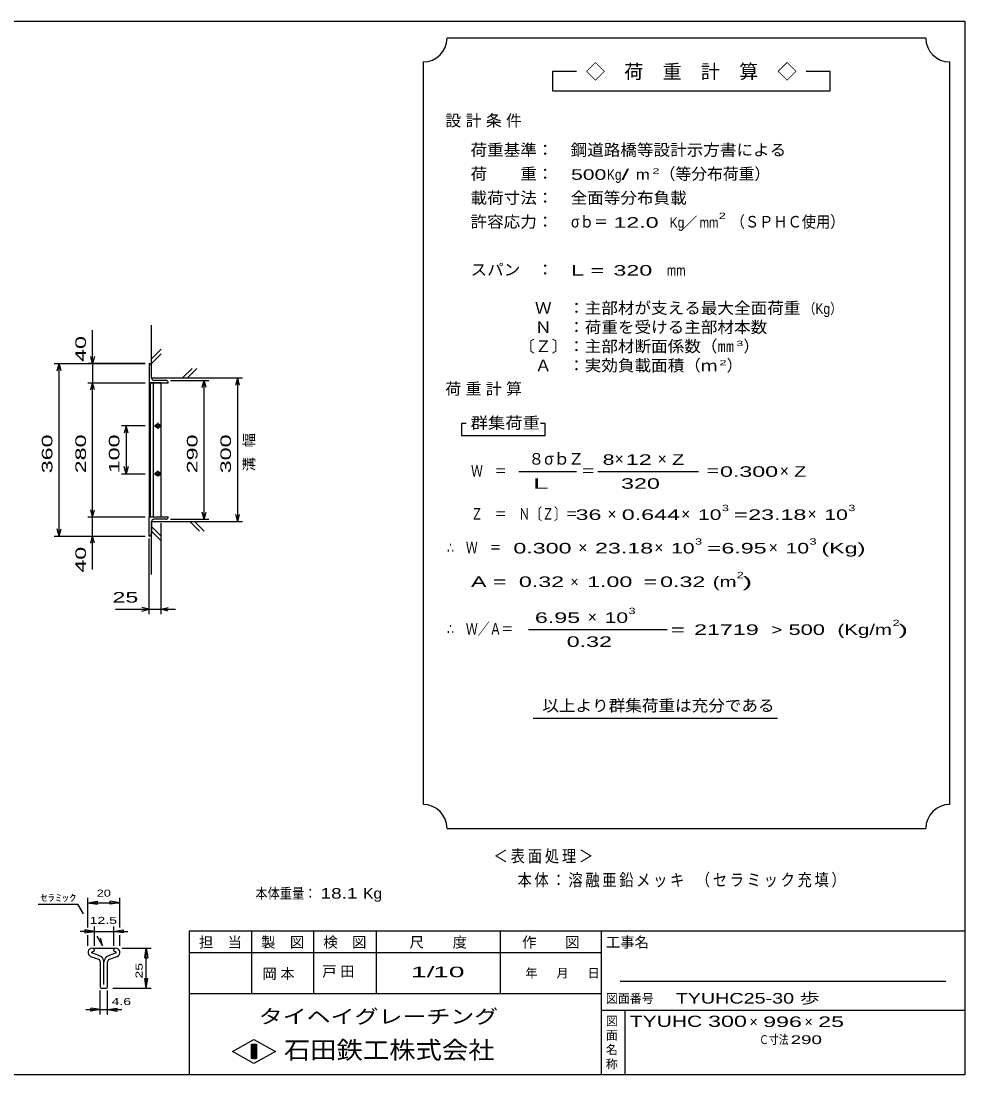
# Model space of a CAD drawing. Units: millimetres, scale not verified. Extents: x -1820 to 1724, y -1285 to 1059.
# Drawn here: x -247 to 1724, y -1141 to 1059 of the extents above; entities that cross this region are included whole.
import ezdxf
from ezdxf.enums import TextEntityAlignment as Align

# ---------------------------------------------------------------- set-up
doc = ezdxf.new("R2010")
doc.units = ezdxf.units.MM
doc.header["$LTSCALE"] = 10
for name, color, linetype, lineweight in [('0_2', 150, 'Continuous', 25), ('16', 3, 'Continuous', 25), ('22', 2, 'Continuous', 25), ('32', 4, 'Continuous', 25)]:
    doc.layers.add(name, color=color, linetype=linetype, lineweight=lineweight)
doc.styles.add('ベクトル', font='')
doc.styles.get('ベクトル').set_extended_font_data('ベクトル')

msp = doc.modelspace()

# ---------------------------------------------------------------- linework, layer by layer
at = {"layer": '0_2'}
for p, q in [((-1736, 1059), (1724, 1059)), ((1724, 1059), (1724, -1141)), ((1724, -841), (104, -841)), ((104, -841), (104, -1141)), ((234, -841), (234, -971)), ((364, -971), (364, -841)), ((494, -841), (494, -971)), ((754, -971), (754, -841)), ((964, -841), (964, -1141)), ((964, -886), (104, -886)), ((1684, -946), (1004, -946)), ((104, -971), (964, -971)), ((964, -1006), (1724, -1006)), ((1014, -1141), (1014, -1006)), ((194, -1092), (239, -1067)), ((234, -1077), (244, -1077)), ((234, -1107), (234, -1077)), ((234, -1077), (236, -1077)), ((236, -1077), (236, -1107)), ((238, -1107), (238, -1077)), ((238, -1077), (240, -1077)), ((239, -1067), (284, -1092)), ((240, -1077), (240, -1107)), ((242, -1107), (242, -1077)), ((242, -1077), (244, -1077)), ((244, -1077), (244, -1107)), ((244, -1077), (244, -1107)), ((239, -1117), (194, -1092)), ((284, -1092), (239, -1117)), ((244, -1107), (234, -1107)), ((236, -1107), (238, -1107)), ((240, -1107), (242, -1107)), ((1724, -1141), (-1736, -1141))]:
    msp.add_line(p, q, dxfattribs=at)
at = {"layer": '16'}
for p, q in [((20, 344), (20, 304)), ((25, 314), (25, 339)), ((55, 309), (30, 309)), ((20, 304), (60, 304)), ((20, 304), (20, 24)), ((45, 304), (20, 304)), ((22, 304), (22, 24)), ((29, 24), (29, 304)), ((45, 24), (45, 304)), ((38, 220), (38, 208)), ((30, 214), (46, 214)), ((40, 217), (36, 217)), ((36, 211), (40, 211)), ((30, 114), (46, 114)), ((40, 117), (36, 117)), ((36, 111), (40, 111)), ((38, 120), (38, 108)), ((20, 24), (60, 24)), ((20, -16), (20, 24)), ((20, 24), (45, 24)), ((25, 14), (25, -11)), ((55, 19), (30, 19))]:
    msp.add_line(p, q, dxfattribs=at)
for centre, radius, start, end in [((20, 339), 5, 0, 90), ((30, 314), 5, 180, 270), ((55, 304), 5, 0, 90), ((36, 214), 3, 90, 270), ((38, 214), 4, 46.6, 133.4), ((38, 214), 4, 226.6, 313.4), ((40, 214), 3, 270, 90), ((36, 114), 3, 90, 270), ((38, 114), 4, 46.6, 133.4), ((38, 114), 4, 226.6, 313.4), ((40, 114), 3, 270, 90), ((55, 24), 5, 270, 0), ((30, 14), 5, 90, 180), ((20, -11), 5, 270, 0)]:
    msp.add_arc(centre, radius, start, end, dxfattribs=at)
at = {"layer": '22', "color": 4}
for p, q in [((1642.34, 1023.58), (642.34, 1023.58)), ((592.34, 973.58), (592.34, -576.42)), ((1692.34, -576.42), (1692.34, 973.58)), ((912.34, 953.58), (862.34, 953.58)), ((862.34, 953.58), (862.34, 913.58)), ((1442.34, 953.58), (1392.34, 953.58)), ((1442.34, 913.58), (1442.34, 953.58)), ((862.34, 913.58), (1442.34, 913.58)), ((25, 314), (25, 424)), ((-98, 344), (-98, 414)), ((25, 354), (45, 374)), ((-98, 344), (-102, 359)), ((-94, 359), (-98, 344)), ((25, 344), (45, 364)), ((-178, 344), (12, 344)), ((-172, 329), (-168, 344)), ((-164, 329), (-168, 344)), ((-168, -16), (-168, 344)), ((12, 344), (-108, 344)), ((-98, 344), (-98, 304)), ((90, 314), (110, 334)), ((100, 314), (120, 334)), ((25, 314), (215, 314)), ((65, 309), (145, 309)), ((131, 294), (135, 309)), ((139, 294), (135, 309)), ((135, 19), (135, 309)), ((201, 299), (205, 314)), ((209, 299), (205, 314)), ((205, 14), (205, 314)), ((-108, 304), (12, 304)), ((-102, 289), (-98, 304)), ((-94, 289), (-98, 304)), ((-98, 24), (-98, 304)), ((12, 214), (-38, 214)), ((-28, 214), (-32, 199)), ((-24, 199), (-28, 214)), ((-28, 214), (-28, 114)), ((682.34, 218.58), (672.34, 218.58)), ((672.34, 218.58), (672.34, 193.58)), ((847.34, 218.58), (837.34, 218.58)), ((847.34, 193.58), (847.34, 218.58)), ((672.34, 193.58), (847.34, 193.58)), ((-38, 114), (12, 114)), ((-28, 114), (-32, 129)), ((-24, 129), (-28, 114)), ((792.34, 118.58), (912.34, 118.58)), ((957.34, 118.58), (1167.34, 118.58)), ((-108, 24), (12, 24)), ((-98, 24), (-102, 39)), ((-98, 24), (-94, 39)), ((-98, -16), (-98, 24)), ((135, 19), (131, 34)), ((135, 19), (139, 34)), ((205, 14), (201, 29)), ((205, 14), (209, 29)), ((25, 14), (215, 14)), ((25, -96), (25, 14)), ((45, -16), (25, 4)), ((45, -179), (45, 11)), ((65, 19), (145, 19)), ((125, -6), (105, 14)), ((135, -6), (115, 14)), ((-178, -16), (12, -16)), ((-168, -16), (-172, -1)), ((-168, -16), (-164, -1)), ((-108, -16), (12, -16)), ((-102, -31), (-98, -16)), ((-94, -31), (-98, -16)), ((-98, -86), (-98, -16)), ((20, -179), (20, -21)), ((45, -26), (25, -6)), ((-50, -169), (20, -169)), ((20, -169), (5, -165)), ((5, -173), (20, -169)), ((20, -169), (45, -169)), ((45, -169), (60, -165)), ((60, -173), (45, -169)), ((45, -169), (75, -169)), ((812.34, -211.42), (1102.34, -211.42)), ((822.34, -396.42), (1332.34, -396.42)), ((642.34, -626.42), (1642.34, -626.42))]:
    msp.add_line(p, q, dxfattribs=at)
for centre, start, end in [((592.34, 1023.58), 270, 0), ((1692.34, 1023.58), 180, 270), ((592.34, -626.42), 0, 90), ((1692.34, -626.42), 90, 180)]:
    msp.add_arc(centre, 50, start, end, dxfattribs=at)
at = {"layer": '32'}
for p, q in [((-212, -784.42), (-128.66, -784.42)), ((-117, -804.42), (-128.66, -784.42)), ((-107.66, -833.42), (-107.66, -771.42)), ((-107.66, -781.42), (-87.66, -778.42)), ((-107.66, -781.42), (-87.66, -784.42)), ((-107.66, -781.42), (-41, -781.42)), ((-87.66, -784.42), (-87.66, -778.42)), ((-41, -781.42), (-61, -778.42)), ((-61, -784.42), (-61, -778.42)), ((-41, -781.42), (-61, -784.42)), ((-41, -833.42), (-41, -771.42)), ((-94.33, -871.42), (-94.33, -831.42)), ((-54.33, -831.42), (-54.33, -871.42)), ((-94.33, -841.42), (-124.33, -841.42)), ((-94.33, -841.42), (-114.33, -838.42)), ((-114.33, -838.42), (-114.33, -844.42)), ((-114.33, -844.42), (-94.33, -841.42)), ((-107.66, -871.42), (-107.66, -849.42)), ((-94.33, -841.42), (-54.33, -841.42)), ((-89.33, -851.42), (-77.66, -871.42)), ((-77.66, -871.42), (-81.33, -855.75)), ((-54.33, -841.42), (-34.33, -838.42)), ((-34.33, -844.42), (-54.33, -841.42)), ((-54.33, -841.42), (-24.33, -841.42)), ((-41, -871.42), (-41, -849.42)), ((-34.33, -838.42), (-34.33, -844.42)), ((-97.36, -876.42), (-50.53, -876.42)), ((-36, -876.42), (24, -876.42)), ((11, -896.42), (14, -876.42)), ((14, -876.42), (17, -896.42)), ((14, -959.75), (14, -876.42)), ((-102.26, -893.69), (-86.02, -899.39)), ((-85.33, -891.52), (-99.73, -886.45)), ((-99.2, -884.13), (-94.4, -881.8)), ((-94.4, -881.8), (-94.4, -881.03)), ((-49, -886.45), (-63.4, -891.52)), ((-62.7, -899.39), (-46.47, -893.69)), ((-54.33, -881.03), (-54.33, -881.8)), ((-54.33, -881.8), (-49.53, -884.13)), ((11, -896.42), (17, -896.42)), ((-82.03, -905.06), (-82.03, -957.46)), ((-74.33, -952.12), (-74.33, -905.22)), ((-66.7, -957.46), (-66.7, -905.06)), ((14, -959.75), (11, -939.75)), ((11, -939.75), (17, -939.75)), ((14, -959.75), (17, -939.75)), ((-82, -1014.75), (-82, -964.75)), ((-79.7, -959.79), (-69.03, -959.79)), ((-66.66, -1014.75), (-66.66, -964.75)), ((-56, -959.75), (24, -959.75)), ((-112, -1004.75), (-82, -1004.75)), ((-82, -1004.75), (-102, -1001.75)), ((-102, -1007.75), (-102, -1001.75)), ((-82, -1004.75), (-102, -1007.75)), ((-82, -1004.75), (-66.66, -1004.75)), ((-66.66, -1004.75), (-46.66, -1001.75)), ((-66.66, -1004.75), (-46.66, -1007.75)), ((-66.66, -1004.75), (-36.66, -1004.75)), ((-46.66, -1007.75), (-46.66, -1001.75))]:
    msp.add_line(p, q, dxfattribs=at)
for centre, radius, start, end in [((-98.7, -885.42), 9, 90.98, 246.68), ((-99.22, -881.24), 4.83, 2.5, 85.55), ((-49.5, -881.24), 4.83, 94.45, 177.5), ((-50.03, -885.42), 9, 293.32, 89.02002), ((-98.64, -885.48), 1.47, 111.91, 222.33), ((-88.02, -905.05), 6, 0, 70.58), ((-89.63, -906.23), 15.33, 3.78, 73.7), ((-59.1, -906.23), 15.33, 106.3, 176.22), ((-60.7, -905.05), 6, 109.42, 180), ((-50.08, -885.48), 1.47, 317.67, 68.08999), ((-79.7, -957.46), 2.33, 180, 270), ((-69.03, -957.46), 2.33, 270, 0)]:
    msp.add_arc(centre, radius, start, end, dxfattribs=at)

# ---------------------------------------------------------------- texts
at = {"layer": '0_2', "style": 'ベクトル'}
for s, height, p in [('担\u3000当', 21.99, (124, -864)), ('製\u3000図', 21.99, (254, -864)), ('検\u3000図', 21.99, (384, -864)), ('尺\u3000\u3000度', 21.99, (564, -864)), ('作\u3000\u3000図', 21.99, (799, -864)), ('工事名', 21.99, (974, -864)), ('年', 18.33, (806, -928.5)), ('月', 18.33, (871, -928.5)), ('日', 18.33, (936, -928.5)), ('図面番号', 18.33, (974, -981.5)), ('図', 18.33, (974, -1028.5)), ('面', 18.33, (974, -1058.5)), ('名', 18.33, (974, -1088.5)), ('称', 18.33, (974, -1118.5))]:
    msp.add_text(s, height=height, dxfattribs=at).set_placement(p, align=Align.MIDDLE_LEFT)
at = {"layer": '0_2', "color": 222, "style": 'ベクトル'}
for s, height, width, p in [('タイヘイグレーチング', 29.33, 1.25, (249, -1019)), ('石田鉄工株式会社', 36.66, 1.1, (301.5, -1089))]:
    msp.add_text(s, height=height, dxfattribs=dict(at, width=width)).set_placement(p, align=Align.MIDDLE_LEFT)
at = {"layer": '22', "style": 'ベクトル'}
for s, height, p in [('◇\u3000荷\u3000重\u3000計\u3000算\u3000◇', 29.33, (932.34, 953.58)), ('（等分布荷重）', 24.19, (1086.34, 740.08)), ('／', 21.99, (1134.84, 638.58)), ('）', 24.19, (1261.34, 380.08)), ('）', 24.19, (1226.34, 340.08)), ('８', 24.19, (812.34, 145.08)), ('σｂ', 24.19, (845.34, 145.08)), ('Ｚ', 24.19, (895.34, 145.08)), ('×', 24.19, (992.34, 145.08)), ('×', 24.19, (1082.34, 145.08)), ('×', 24.19, (1337.34, 120.08)), ('×', 24.19, (977.34, 30.08)), ('×', 24.19, (1131.34, 30.08)), ('×', 24.19, (1395.34, 30.08)), ('×', 24.19, (916.34, -39.92)), ('×', 24.19, (1075.34, -39.92)), ('×', 24.19, (1314.34, -39.92)), ('×', 21.99, (899.84, -111.42)), ('×', 24.19, (936.34, -184.92)), ('×', 21.99, (1274, -1030)), ('×', 21.99, (1389, -1030))]:
    msp.add_text(s, height=height, dxfattribs=at).set_placement(p, align=Align.MIDDLE_LEFT)
for s, height, width, p in [('荷重基準：\u3000', 24.19, 1.05, (691.34, 790.08)), ('鋼道路橋等設計示方書による', 24.19, 1.05, (900.34, 790.08)), ('荷\u3000\u3000重：\u3000', 24.19, 1.05, (691.34, 740.08)), ('500', 21.99, 1.5, (901.34, 738.58)), ('Kg', 21.99, 0.85, (976.34, 738.58)), ('/', 21.99, 2, (1006.34, 738.58)), ('2', 11, 1.8, (1071.34, 746.08)), ('m', 21.99, 1.2, (1036.34, 738.58)), ('載荷寸法：\u3000', 24.19, 1.05, (691.34, 690.08)), ('全面等分布負載', 24.19, 1.05, (900.34, 690.08)), ('許容応力：\u3000', 24.19, 1.05, (691.34, 640.08)), ('σｂ＝', 24.19, 0.9, (901.34, 640.08)), (' 12.0', 21.99, 1.65, (976.34, 638.58)), ('Kg', 21.99, 0.85, (1107.34, 638.58)), ('mm', 21.99, 0.8, (1169.84, 638.58)), ('2', 13.2, 1.5, (1209.84, 652.58)), ('（ＳＰＨＣ使用）', 24.19, 0.9, (1234.84, 640.08)), ('スパン\u3000：\u3000', 24.19, 1.05, (691.34, 540.08)), ('L =', 21.99, 1.65, (901.34, 538.58)), (' 320 ', 21.99, 1.65, (976.34, 538.58)), ('mm', 21.99, 0.8, (1101.34, 538.58)), ('\u3000Ｗ\u3000：主部材が支える最大全面荷重', 24.19, 1.05, (791.34, 460.08)), ('（Kg）', 21.99, 0.85, (1386.34, 458.58)), ('\u3000Ｎ\u3000：荷重を受ける主部材本数', 24.19, 1.05, (791.34, 420.08)), ('〔Ｚ〕：主部材断面係数（㎜', 24.19, 1.05, (791.34, 380.08)), ('3', 11, 1.8, (1246.34, 386.08)), ('\u3000Ａ\u3000：実効負載面積（ｍ', 24.19, 1.05, (791.34, 340.08)), ('2', 11, 1.8, (1211.34, 346.08)), ('群集荷重', 24.19, 1.1, (691.34, 220.08)), ('8', 21.99, 1.5, (967.34, 143.58)), (' 12 ', 21.99, 1.65, (1002.34, 143.58)), ('Z', 21.99, 1.4, (1112.34, 143.58)), ('Ｗ\u3000＝', 24.19, 0.75, (692.34, 120.08)), ('＝', 24.19, 0.9, (922.34, 120.08)), ('＝', 24.19, 0.9, (1182.34, 120.08)), ('0.300', 21.99, 1.65, (1212.34, 118.58)), ('Z', 21.99, 1.4, (1367.34, 118.58)), (' 320 ', 21.99, 1.65, (992.34, 93.58)), ('Ｚ\u3000＝\u3000Ｎ〔Ｚ〕＝', 24.19, 0.75, (692.34, 30.08)), ('3', 13.2, 1.5, (1216.34, 42.58)), ('3', 13.2, 1.5, (1480.34, 42.58)), (' 36 ', 21.99, 1.65, (897.34, 28.58)), ('0.644', 21.99, 1.65, (1007.34, 28.58)), ('10', 21.99, 1.5, (1166.34, 28.58)), ('=', 21.99, 1.7, (1241.34, 28.58)), ('23.18', 21.99, 1.65, (1271.34, 28.58)), ('10', 21.99, 1.5, (1430.34, 28.58)), ('3', 13.2, 1.5, (1160.34, -27.42)), ('3', 13.2, 1.5, (1399.34, -27.42)), ('∴\u3000Ｗ\u3000＝', 24.19, 0.75, (642.34, -39.92)), (' 0.300', 21.99, 1.65, (767.34, -41.42)), ('23.18', 21.99, 1.65, (951.34, -41.42)), ('10', 21.99, 1.5, (1110.34, -41.42)), ('=', 21.99, 1.7, (1185.34, -41.42)), ('6.95', 21.99, 1.65, (1215.34, -41.42)), ('10', 21.99, 1.5, (1349.34, -41.42)), ('(Kg)', 21.99, 1.65, (1424.34, -41.42)), ('A = ', 21.99, 1.65, (692.34, -111.42)), ('0.32', 21.99, 1.65, (792.34, -111.42)), ('1.00', 21.99, 1.65, (934.84, -111.42)), ('=', 21.99, 1.7, (1052.34, -111.42)), ('0.32', 21.99, 1.65, (1087.34, -111.42)), ('(m', 21.99, 1.45, (1197.34, -111.42)), ('2', 13.2, 1.5, (1247.34, -97.42)), (')', 21.99, 2, (1259.84, -111.42)), (' 25 ', 21.99, 1.65, (-70, -144)), (' 6.95', 21.99, 1.65, (812.34, -186.42)), ('10', 21.99, 1.5, (971.34, -186.42)), ('3', 13.2, 1.5, (1021.34, -172.42)), ('∴\u3000Ｗ／Ａ＝', 24.19, 0.75, (642.34, -209.92)), ('2', 13.2, 1.5, (1572.84, -197.42)), ('=', 21.99, 1.7, (1109.84, -211.42)), (' 21719 ', 21.99, 1.65, (1144.84, -211.42)), ('>', 21.99, 1.3, (1319.84, -211.42)), (' 500 ', 21.99, 1.55, (1342.84, -211.42)), ('(Kg/m', 21.99, 1.45, (1457.84, -211.42)), (')', 21.99, 2, (1585.34, -211.42)), ('0.32', 21.99, 1.65, (892.34, -236.42)), ('以上より群集荷重は充分である', 24.19, 1.05, (841.34, -369.92)), ('本体重量：', 21.99, 0.85, (242, -762)), (' 18.1', 21.99, 1.35, (367, -762)), ('Kg', 21.99, 1.1, (467, -762)), ('1/', 21.99, 2, (567, -926)), (' 10 ', 21.99, 2, (597, -926)), ('TYUHC25-30 歩', 21.99, 1.4, (1120, -981)), ('TYUHC', 23.46, 1.4, (1024, -1029)), (' 300 ', 23.46, 1.55, (1174, -1029)), (' 996 ', 21.99, 1.65, (1289, -1030)), (' 25 ', 21.99, 1.65, (1404, -1030)), ('Ｃ寸法：', 18.33, 0.8, (1294, -1067.5)), (' 290 ', 18.33, 1.6, (1349, -1067.5))]:
    msp.add_text(s, height=height, dxfattribs=dict(at, width=width)).set_placement(p, align=Align.MIDDLE_LEFT)
at = {"layer": '22', "style": 'ベクトル', "width": 1.65}
for s, p in [(' 40 ', (-123, 334)), (' 360 ', (-193, 101.5)), (' 280 ', (-123, 101.5)), (' 100 ', (-53, 101.5)), (' 290 ', (110, 101.5)), (' 300 ', (180, 101.5)), (' 40 ', (-123, -106))]:
    msp.add_text(s, height=21.99, rotation=90, dxfattribs=at).set_placement(p, align=Align.MIDDLE_LEFT)
at = {"layer": '22', "attachment_point": 4, "style": 'ベクトル'}
for s, insert, char_height in [('\\T1.28;設計条件', (638.84, 850.08), 24.19), ('\\T1.28;荷重計算', (638.84, 290.08), 24.19), ('\\T1.5;\\W2;\\~L\\~', (797.34, 93.58), 21.99), ('\\T1.2;\\W0.85;＜表面処理＞', (739.5, -685.5), 25.66), ('\\T1.19;\\W0.85;本体：溶融亜鉛メッキ', (789.5, -735.5), 25.66), ('\\T1.19;\\W0.85;（セラミック充填）', (1162, -735.5), 25.66), ('\\T1.25;岡本\u3000', (256.5, -931), 21.99), ('\\T1.25;戸田\u3000', (381.5, -926), 21.99)]:
    msp.add_mtext(s, dxfattribs=dict(at, insert=insert, char_height=char_height))
at = {"layer": '22', "insert": (230, 119), "char_height": 21.99, "attachment_point": 4, "rotation": 90, "style": 'ベクトル'}
msp.add_mtext('\\T1.67;溝幅', dxfattribs=at)
at = {"layer": '32', "color": 2, "style": 'ベクトル'}
for s, width, p in [('ｾﾗﾐｯｸ', 1.5, (-207, -771.42)), ('20', 1.35, (-89.33, -761.42)), ('12.5', 1.5, (-104.33, -818.42)), (' 4.6 ', 1.5, (-66.66, -987.75))]:
    msp.add_text(s, height=14.66, dxfattribs=dict(at, width=width)).set_placement(p, align=Align.MIDDLE_LEFT)
at = {"layer": '32', "color": 2, "style": 'ベクトル', "width": 1.5}
msp.add_text(' 25 ', height=14.66, rotation=90, dxfattribs=at).set_placement((-1, -948.09), align=Align.MIDDLE_LEFT)

doc.saveas('drawing.dxf')
